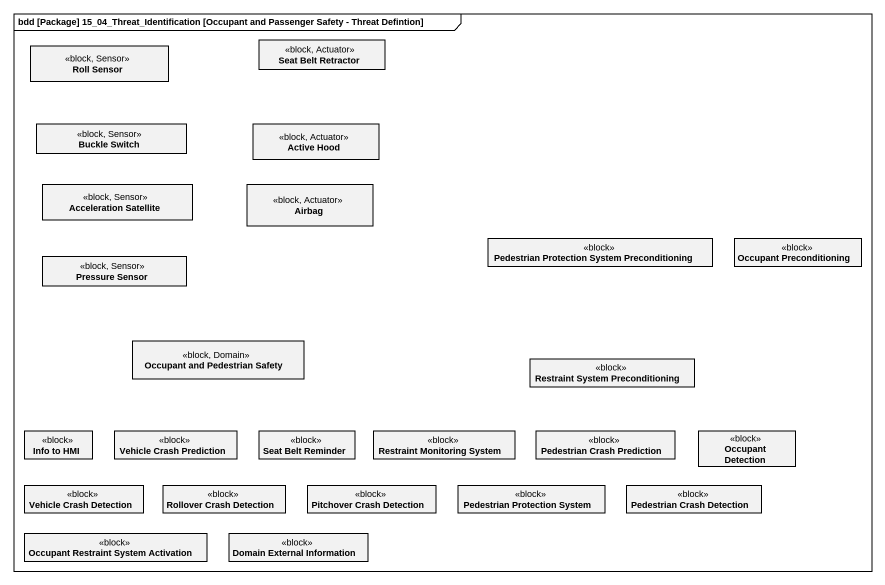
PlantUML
@startuml
mainframe bdd [Package] 15_04_Threat_Identification [Occupant and Passenger Safety - Threat Defintion]
hide circle
hide empty members
class "Roll Sensor" as Roll_Sensor <<block, Sensor>>
class "Seat Belt Retractor" as Seat_Belt_Retractor <<block, Actuator>>
class "Buckle Switch" as Buckle_Switch <<block, Sensor>>
class "Active Hood" as Active_Hood <<block, Actuator>>
class "Acceleration Satellite" as Acceleration_Satellite <<block, Sensor>>
class Airbag <<block, Actuator>>
class "Pedestrian Protection System Preconditioning" as Pedestrian_Protection <<block>>
class "Occupant Preconditioning" as Occupant_Preconditioning <<block>>
class "Pressure Sensor" as Pressure_Sensor <<block, Sensor>>
class "Occupant and Pedestrian Safety" as Occupant_and_Pedestrian <<block, Domain>>
class "Restraint System Preconditioning" as Restraint_System <<block>>
class "Info to HMI" as Info_to_HMI <<block>>
class "Vehicle Crash Prediction" as Vehicle_Crash_Prediction <<block>>
class "Seat Belt Reminder" as Seat_Belt_Reminder <<block>>
class "Restraint Monitoring System" as Restraint_Monitoring_System <<block>>
class "Pedestrian Crash Prediction" as Pedestrian_Crash_Prediction <<block>>
class "Occupant Detection" as Occupant_Detection <<block>>
class "Vehicle Crash Detection" as Vehicle_Crash_Detection <<block>>
class "Rollover Crash Detection" as Rollover_Crash_Detection <<block>>
class "Pitchover Crash Detection" as Pitchover_Crash_Detection <<block>>
class "Pedestrian Protection System" as Pedestrian_Protection_System <<block>>
class "Pedestrian Crash Detection" as Pedestrian_Crash_Detection <<block>>
class "Occupant Restraint System Activation" as Occupant_Restraint_System <<block>>
class "Domain External Information" as Domain_External_Information <<block>>
@enduml
